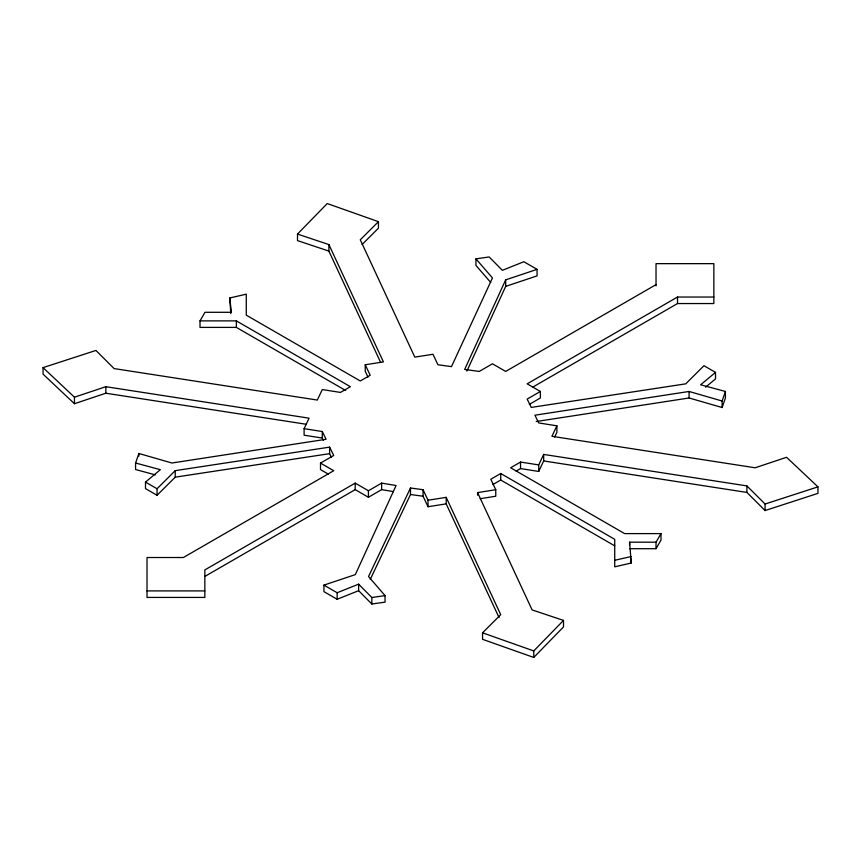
<?xml version="1.0" encoding="UTF-8"?>
<svg xmlns="http://www.w3.org/2000/svg" width="861" height="861" viewBox="0 0 861 861"><rect width="100%" height="100%" fill="white"/><g stroke="black" fill="none" stroke-linecap="round" stroke-linejoin="round"><path stroke-width="1.29" d="M155.4 474.874L135.575 469.536L135.575 463.014L138.879 453.478L171.92 463.014L326.104 439.271L322.283 431.533L304.105 428.67L304.105 435.192L322.283 438.055L323.37 440.262M536.22 421.524L689.08 397.986L722.121 407.522L722.121 401.011L725.425 391.464L700.639 384.792L715.513 372.393L703.943 365.71L685.776 383.834L531.269 407.414L527.158 399.106L540.374 391.464L540.374 397.986L529.364 404.347M722.121 407.522L725.425 397.986L725.425 391.464M466.877 371.113L505.676 286.379L537.07 275.886L537.07 269.364L505.676 279.857L464.66 369.434L479.243 371.435L492.46 363.805L505.676 371.435L656.028 284.636M304.105 428.67L309.056 418.177L105.838 386.697L74.444 397.19L43.05 367.625L95.926 350.449L114.093 368.573L317.322 400.053L322.283 389.559L340.45 392.422L350.362 386.697L236.366 320.884L200.01 320.884L200.01 327.395L236.366 327.395L345.713 390.528M722.121 401.011L689.08 391.464L534.896 415.206L538.717 422.945L556.895 425.808L551.944 436.301L755.162 467.781L786.556 457.288L817.95 486.863L817.95 493.375L765.074 510.551L746.907 492.427L543.678 460.947L538.717 471.441L520.55 468.578L516.137 471.118M538.717 471.441L538.717 464.918L543.678 454.425L746.907 485.905L765.074 504.029L765.074 510.551M554.688 436.99L556.895 432.33L556.895 425.808M499.036 617.574L446.192 503.868L428.025 506.731L428.025 500.219L423.063 489.726L410.493 487.993L368.54 576.526L385.061 595.608L385.061 602.13L371.844 604.035L358.628 590.678L358.628 584.156L337.146 592.745L323.93 585.114L323.93 591.636L337.146 599.267L358.628 590.678M370.262 579.41L410.493 494.515L410.493 487.993M200.01 320.884L204.972 312.295L231.405 312.295L229.758 297.981L246.278 294.171L246.278 315.158L360.275 380.971L370.198 375.256L365.236 364.763L383.414 361.9L328.891 244.567L297.497 234.074L297.497 240.596L328.891 251.089L380.605 362.373M629.595 548.705L656.028 548.705L656.028 542.182L660.99 533.605L624.634 533.605L510.638 467.781L520.55 462.056L538.717 464.918M656.028 548.705L660.99 540.116L660.99 533.605M297.497 234.074L327.234 203.551L378.453 221.675L378.453 228.187L362.094 244.502M428.025 500.219L446.192 497.357L500.725 614.689L482.547 632.813L482.547 639.325L533.766 657.449L533.766 650.938L563.503 620.404L532.109 609.911L477.586 492.589L495.764 489.726L495.764 496.237L480.19 498.691M533.766 657.449L563.503 626.926L563.503 620.404M378.453 221.675L360.275 239.799L414.808 357.132L432.975 354.269L437.937 364.763L451.487 366.625L492.46 277.952L475.939 258.87L489.156 256.965L502.372 270.322L523.854 261.733L537.07 269.364M135.575 463.014L160.361 469.686L145.487 482.095L145.487 488.607L157.057 495.29L157.057 488.768L175.224 470.644L329.602 447.139L333.724 455.458L320.496 463.089L320.496 469.6L328.213 474.056M157.057 495.29L175.224 477.166L329.602 453.661L331.367 457.223M705.6 387.181L715.513 378.905L715.513 372.393M323.93 585.114L355.324 574.621L396.082 485.518L381.638 483.118L368.411 490.748L355.195 483.118L204.843 569.928L204.843 597.426L147.016 597.426L147.016 557.519L183.361 557.519L333.724 470.719L320.496 463.089M713.855 297.034L677.51 297.034L527.158 383.834L540.374 391.464M204.843 576.439L355.195 489.64L368.411 497.271L381.638 489.64L393.455 491.599M532.937 387.019L677.51 303.546L713.855 303.546L713.855 263.649L656.028 263.649L656.028 285.906M656.028 542.182L629.595 542.182L631.242 563.019L614.722 566.829L614.722 539.33L500.725 473.507L490.802 479.233L495.764 489.726M493.009 484.474L500.725 480.029L614.722 545.842M43.05 367.625L43.05 374.137L74.444 403.712L105.838 393.219L306.408 424.29M765.074 504.029L817.95 486.863M614.722 560.307L631.242 556.497M358.628 584.156L371.844 597.512L385.061 595.608M147.016 590.904L204.843 590.904M410.493 494.515L423.063 496.237L428.025 506.731M482.547 632.813L533.766 650.938M145.487 482.095L157.057 488.768M490.716 282.462L475.939 265.392L475.939 258.87M367.991 377.107L365.236 371.274L365.236 364.763M630.65 557.81L631.242 563.019M230.802 313.608L229.758 297.981M746.907 485.905L746.907 492.427M689.08 391.464L689.08 397.986M677.51 297.034L677.51 303.546M629.595 542.182L629.595 544.798M543.678 454.425L543.678 460.947M520.55 462.056L520.55 468.578M505.676 279.857L505.676 286.379M500.725 473.507L500.725 480.029M477.586 492.589L477.586 495.193M446.192 497.357L446.192 503.868M423.063 489.726L423.063 496.237M381.638 483.118L381.638 489.64M371.844 597.512L371.844 604.035M368.411 490.748L368.411 497.271M355.195 483.118L355.195 489.64M337.146 592.745L337.146 599.267M329.602 447.139L329.602 453.661M328.891 244.567L328.891 251.089M322.283 431.533L322.283 438.055M236.366 320.884L236.366 327.395M175.224 470.644L175.224 477.166M138.879 453.478L138.879 456.082M105.838 386.697L105.838 393.219M74.444 397.19L74.444 403.712"/></g></svg>
